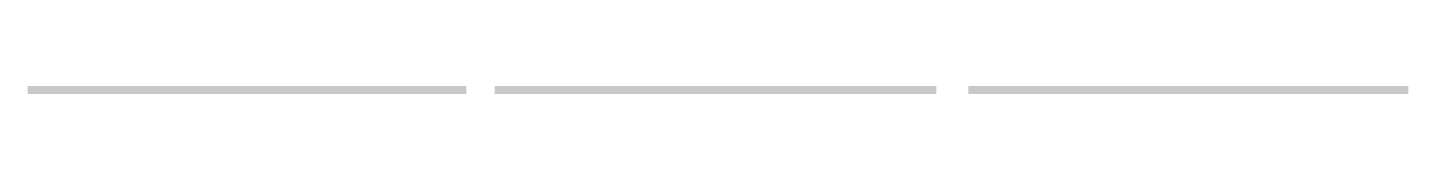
# Model space of a CAD drawing. Header units: millimetres. Extents: x -187347 to 135007, y -6415 to 292048.
# Drawn here: x 51522 to 69144, y 159879 to 159978 of the extents above; entities that cross this region are included whole.
import ezdxf

# ---------------------------------------------------------------- set-up
doc = ezdxf.new("R2010")
doc.units = ezdxf.units.MM
doc.header["$LTSCALE"] = 100
doc.layers.add('A-WALL-PATT', color=7, linetype='Continuous', lineweight=5)

msp = doc.modelspace()

# ---------------------------------------------------------------- hatches: boundary and pattern name
at = {"layer": 'A-WALL-PATT'}
h = msp.add_hatch(dxfattribs=at)
h.set_pattern_fill('FP_1381', color=256, angle=67.38013, style=0, pattern_type=2)
h.set_pattern_definition([(67.3801, (54324.742, 159898.392), (0.00031, 50.79954), [13.208, -647.192]), (67.3801, (54375.542, 159898.392), (0.00031, 50.79954), [13.208, -647.192]), (67.3801, (54426.342, 159898.393), (0.00031, 50.79954), [13.208, -647.192]), (67.3801, (54477.142, 159898.392), (0.00031, 50.79954), [13.208, -647.192]), (67.3801, (54527.942, 159898.393), (0.00031, 50.79954), [13.208, -647.192]), (112.2491, (54367.414, 159898.392), (0.00024, 50.80037), [12.075, -1195.427]), (112.2491, (54418.215, 159898.393), (0.00024, 50.80037), [12.075, -1195.427]), (112.2491, (54469.014, 159898.392), (0.00024, 50.80037), [12.075, -1195.427]), (112.2491, (54519.814, 159898.393), (0.00024, 50.80037), [12.075, -1195.427]), (112.2491, (54570.614, 159898.392), (0.00024, 50.80037), [12.075, -1195.427]), (112.2491, (54621.414, 159898.393), (0.00024, 50.80037), [12.075, -1195.427]), (112.2491, (54672.214, 159898.393), (0.00024, 50.80037), [12.075, -1195.427]), (112.24913, (54723.015, 159898.393), (0.00024, 50.80037), [12.075, -1195.427]), (112.24913, (54773.814, 159898.392), (0.00024, 50.80037), [12.075, -1195.427]), (247.7511, (54354.714, 159909.568), (-0.00048, 50.80037), [12.075, -1195.427]), (247.7511, (54405.514, 159909.568), (-0.00048, 50.80037), [12.075, -1195.427]), (247.7511, (54456.314, 159909.569), (-0.00048, 50.80037), [12.075, -1195.427]), (247.7511, (54507.114, 159909.568), (-0.00048, 50.80037), [12.075, -1195.427]), (247.7511, (54557.914, 159909.569), (-0.00048, 50.80037), [12.075, -1195.427]), (247.7511, (54608.714, 159909.568), (-0.00048, 50.80037), [12.075, -1195.427]), (247.7511, (54659.515, 159909.569), (-0.00048, 50.80037), [12.075, -1195.427]), (247.75113, (54710.314, 159909.568), (-0.00048, 50.80037), [12.075, -1195.427]), (247.75113, (54761.114, 159909.569), (-0.00048, 50.80037), [12.075, -1195.427]), (292.6201, (54336.934, 159910.584), (-0.00055, 50.79954), [13.208, -647.192]), (292.6201, (54387.734, 159910.585), (-0.00055, 50.79954), [13.208, -647.192]), (292.6201, (54438.534, 159910.584), (-0.00055, 50.79954), [13.208, -647.192]), (292.6201, (54489.335, 159910.585), (-0.00055, 50.79954), [13.208, -647.192]), (292.6201, (54540.134, 159910.584), (-0.00055, 50.79954), [13.208, -647.192]), (81.87013, (54322.202, 159889.756), (-6.9e-05, 50.799541), [3.592, -355.618]), (68.1986, (54322.71, 159893.312), (-0.00019, 50.80049), [5.471, -268.095]), (68.1986, (54373.51, 159893.313), (-0.00019, 50.80049), [5.471, -268.095]), (291.8011, (54342.014, 159898.393), (0.00043, 50.80049), [5.471, -268.095]), (291.8011, (54392.815, 159898.393), (0.00043, 50.80049), [5.471, -268.095]), (278.13013, (54344.046, 159893.312), (-0.00017, 50.799541), [3.592, -355.618]), (278.13013, (54322.202, 159889.756), (-0.00017, 50.799541), [3.592, -355.618]), (296.5651, (54322.71, 159886.2), (-0.00052, 50.79989), [3.408, -110.184]), (315.0001, (54324.234, 159883.153), (-0.0001, 50.79997), [3.592, -68.25]), (326.3101, (54326.774, 159880.612), (-0.00046, 50.8), [1.832, -181.33]), (326.3101, (54377.574, 159880.613), (-0.00046, 50.8), [1.832, -181.33]), (326.3101, (54428.374, 159880.612), (-0.00046, 50.8), [1.832, -181.33]), (341.5651, (54328.3, 159879.597), (0.00024, 50.7998), [1.676, -158.967]), (341.5651, (54379.1, 159879.596), (0.00024, 50.7998), [1.676, -158.967]), (341.5651, (54429.9, 159879.596), (0.00024, 50.7998), [1.676, -158.967]), (341.5651, (54329.823, 159879.09), (0.00024, 50.7998), [1.676, -158.967]), (341.5651, (54380.62, 159879.09), (0.00024, 50.7998), [1.676, -158.967]), (341.5651, (54431.42, 159879.09), (0.00024, 50.7998), [1.676, -158.967]), (0.0001, (54331.346, 159878.58), (-0.0001, 50.8), [4.064, -46.736]), (18.4351, (54335.41, 159878.58), (-0.0005, 50.7998), [1.676, -158.967]), (18.4351, (54386.21, 159878.58), (-0.0005, 50.7998), [1.676, -158.967]), (18.4351, (54437.01, 159878.58), (-0.0005, 50.7998), [1.676, -158.967]), (18.4351, (54336.934, 159879.09), (-0.0005, 50.7998), [1.676, -158.967]), (18.4351, (54387.734, 159879.09), (-0.0005, 50.7998), [1.676, -158.967]), (18.4351, (54438.534, 159879.09), (-0.0005, 50.7998), [1.676, -158.967]), (33.6901, (54338.46, 159879.596), (0.0002, 50.8), [1.832, -181.33]), (33.6901, (54389.26, 159879.597), (0.0002, 50.8), [1.832, -181.33]), (33.6901, (54440.06, 159879.596), (0.0002, 50.8), [1.832, -181.33]), (45.0001, (54339.982, 159880.612), (-0.0001, 50.79997), [3.592, -68.25]), (63.4351, (54342.523, 159883.153), (0.00028, 50.79989), [3.408, -110.184]), (81.87013, (54344.046, 159886.2), (-6.9e-05, 50.799541), [3.592, -355.618]), (81.87013, (54347.6024, 159889.757), (-6.9e-05, 50.799541), [3.592, -355.618]), (68.1986, (54348.11, 159893.312), (-0.00019, 50.80049), [5.471, -268.095]), (68.1986, (54398.91, 159893.313), (-0.00019, 50.80049), [5.471, -268.095]), (291.8011, (54367.414, 159898.392), (0.00043, 50.80049), [5.471, -268.095]), (291.8011, (54418.215, 159898.393), (0.00043, 50.80049), [5.471, -268.095]), (278.13013, (54369.4464, 159893.313), (-0.00017, 50.799541), [3.592, -355.618]), (278.13013, (54347.6024, 159889.757), (-0.00017, 50.799541), [3.592, -355.618]), (296.5651, (54348.11, 159886.2), (-0.00052, 50.79989), [3.408, -110.184]), (315.0001, (54349.634, 159883.152), (-0.0001, 50.79997), [3.592, -68.25]), (326.3101, (54352.174, 159880.612), (-0.00046, 50.8), [1.832, -181.33]), (326.3101, (54402.974, 159880.613), (-0.00046, 50.8), [1.832, -181.33]), (326.3101, (54453.774, 159880.61), (-0.00046, 50.8), [1.832, -181.33]), (341.5651, (54353.7, 159879.597), (0.00024, 50.7998), [1.676, -158.967]), (341.5651, (54404.5, 159879.596), (0.00024, 50.7998), [1.676, -158.967]), (341.5651, (54455.3, 159879.597), (0.00024, 50.7998), [1.676, -158.967]), (341.5651, (54355.22, 159879.09), (0.00024, 50.7998), [1.676, -158.967]), (341.5651, (54406.02, 159879.09), (0.00024, 50.7998), [1.676, -158.967]), (341.5651, (54456.82, 159879.09), (0.00024, 50.7998), [1.676, -158.967]), (0.0001, (54356.746, 159878.58), (-0.0001, 50.8), [4.064, -46.736]), (18.4351, (54360.81, 159878.58), (-0.0005, 50.7998), [1.676, -158.967]), (18.4351, (54411.61, 159878.58), (-0.0005, 50.7998), [1.676, -158.967]), (18.4351, (54462.41, 159878.58), (-0.0005, 50.7998), [1.676, -158.967]), (18.4351, (54362.334, 159879.09), (-0.0005, 50.7998), [1.676, -158.967]), (18.4351, (54413.134, 159879.09), (-0.0005, 50.7998), [1.676, -158.967]), (18.4351, (54463.934, 159879.09), (-0.0005, 50.7998), [1.676, -158.967]), (33.6901, (54363.858, 159879.596), (0.0002, 50.8), [1.832, -181.33]), (33.6901, (54414.658, 159879.597), (0.0002, 50.8), [1.832, -181.33]), (33.6901, (54465.46, 159879.596), (0.0002, 50.8), [1.832, -181.33]), (45.0001, (54365.382, 159880.612), (-0.0001, 50.79997), [3.592, -68.25]), (63.4351, (54367.922, 159883.152), (0.00028, 50.79989), [3.408, -110.184]), (81.87013, (54369.446, 159886.201), (-6.9e-05, 50.799541), [3.592, -355.618]), (81.87013, (54334.902, 159918.205), (-6.9e-05, 50.799541), [3.592, -355.618]), (63.4351, (54335.41, 159921.76), (0.00028, 50.79989), [3.408, -110.184]), (45.0001, (54336.934, 159924.81), (-0.0001, 50.79997), [3.592, -68.25]), (33.6901, (54339.475, 159927.35), (0.0002, 50.8), [1.832, -181.33]), (33.6901, (54390.274, 159927.35), (0.0002, 50.8), [1.832, -181.33]), (33.6901, (54441.074, 159927.35), (0.0002, 50.8), [1.832, -181.33]), (18.4351, (54341, 159928.365), (-0.0005, 50.7998), [1.676, -158.967]), (18.4351, (54391.8, 159928.364), (-0.0005, 50.7998), [1.676, -158.967]), (18.4351, (54442.6, 159928.365), (-0.0005, 50.7998), [1.676, -158.967]), (18.4351, (54342.52, 159928.873), (-0.0005, 50.7998), [1.676, -158.967]), (18.4351, (54393.32, 159928.87), (-0.0005, 50.7998), [1.676, -158.967]), (18.4351, (54444.123, 159928.873), (-0.0005, 50.7998), [1.676, -158.967]), (0.0001, (54344.046, 159929.38), (-0.0001, 50.8), [4.064, -46.736]), (341.5651, (54348.11, 159929.38), (0.00024, 50.7998), [1.676, -158.967]), (341.5651, (54398.91, 159929.38), (0.00024, 50.7998), [1.676, -158.967]), (341.5651, (54449.71, 159929.38), (0.00024, 50.7998), [1.676, -158.967]), (341.5651, (54349.634, 159928.87), (0.00024, 50.7998), [1.676, -158.967]), (341.5651, (54400.434, 159928.873), (0.00024, 50.7998), [1.676, -158.967]), (341.5651, (54451.234, 159928.87), (0.00024, 50.7998), [1.676, -158.967]), (326.3101, (54351.158, 159928.364), (-0.00046, 50.8), [1.832, -181.33]), (326.3101, (54401.958, 159928.365), (-0.00046, 50.8), [1.832, -181.33]), (326.3101, (54452.76, 159928.364), (-0.00046, 50.8), [1.832, -181.33]), (315.0001, (54352.683, 159927.35), (-0.0001, 50.79997), [3.592, -68.25]), (296.5651, (54355.222, 159924.809), (-0.00052, 50.79989), [3.408, -110.184]), (278.13013, (54356.746, 159921.761), (-0.00017, 50.799541), [3.592, -355.618]), (278.13013, (54334.902, 159918.205), (-0.00017, 50.799541), [3.592, -355.618]), (290.5561, (54335.41, 159914.649), (-0.00031, 50.80042), [4.34, -429.695]), (290.5561, (54386.21, 159914.649), (-0.00031, 50.80042), [4.34, -429.695]), (290.5561, (54437.01, 159914.649), (-0.00031, 50.80042), [4.34, -429.695]), (68.1986, (54354.714, 159909.568), (-0.00019, 50.80049), [5.471, -268.095]), (68.1986, (54405.514, 159909.568), (-0.00019, 50.80049), [5.471, -268.095]), (81.87013, (54356.7466, 159914.6486), (-6.9e-05, 50.799541), [3.592, -355.618]), (0.0001, (54320.68, 159929.38), (-0.0001, 50.8), [2.032, -48.768]), (341.5651, (54322.71, 159929.38), (0.00024, 50.7998), [1.676, -158.967]), (341.5651, (54373.51, 159929.38), (0.00024, 50.7998), [1.676, -158.967]), (341.5651, (54424.31, 159929.38), (0.00024, 50.7998), [1.676, -158.967]), (341.5651, (54324.234, 159928.872), (0.00024, 50.7998), [1.676, -158.967]), (341.5651, (54375.034, 159928.87), (0.00024, 50.7998), [1.676, -158.967]), (341.5651, (54425.834, 159928.873), (0.00024, 50.7998), [1.676, -158.967]), (326.3101, (54325.76, 159928.364), (-0.00046, 50.8), [1.832, -181.33]), (326.3101, (54376.56, 159928.365), (-0.00046, 50.8), [1.832, -181.33]), (326.3101, (54427.36, 159928.364), (-0.00046, 50.8), [1.832, -181.33]), (315.0001, (54327.283, 159927.35), (-0.0001, 50.79997), [3.592, -68.25]), (296.5651, (54329.822, 159924.809), (-0.00052, 50.79989), [3.408, -110.184]), (278.13013, (54331.346, 159921.76), (-0.00017, 50.799541), [3.592, -355.618]), (69.4441, (54329.822, 159910.584), (7e-05, 50.80042), [4.34, -429.695]), (69.4441, (54380.622, 159910.584), (7e-05, 50.80042), [4.34, -429.695]), (69.4441, (54431.422, 159910.585), (7e-05, 50.80042), [4.34, -429.695]), (81.87013, (54331.347, 159914.649), (-6.9e-05, 50.799541), [3.592, -355.618]), (81.87013, (54360.302, 159918.205), (-6.9e-05, 50.799541), [3.592, -355.618]), (63.4351, (54360.81, 159921.76), (0.00028, 50.79989), [3.408, -110.184]), (45.0001, (54362.334, 159924.808), (-0.0001, 50.79997), [3.592, -68.25]), (33.6901, (54364.874, 159927.35), (0.0002, 50.8), [1.832, -181.33]), (33.6901, (54415.674, 159927.35), (0.0002, 50.8), [1.832, -181.33]), (33.6901, (54466.474, 159927.35), (0.0002, 50.8), [1.832, -181.33]), (18.4351, (54366.4, 159928.364), (-0.0005, 50.7998), [1.676, -158.967]), (18.4351, (54417.2, 159928.364), (-0.0005, 50.7998), [1.676, -158.967]), (18.4351, (54468, 159928.365), (-0.0005, 50.7998), [1.676, -158.967]), (18.4351, (54367.92, 159928.873), (-0.0005, 50.7998), [1.676, -158.967]), (18.4351, (54418.723, 159928.873), (-0.0005, 50.7998), [1.676, -158.967]), (18.4351, (54469.52, 159928.872), (-0.0005, 50.7998), [1.676, -158.967]), (0.0001, (54369.446, 159929.38), (-0.0001, 50.8), [2.032, -48.768]), (278.13013, (54360.302, 159918.205), (-0.00017, 50.799541), [3.592, -355.618]), (291.8011, (54360.81, 159914.649), (0.00043, 50.80049), [5.471, -268.095]), (291.8011, (54411.61, 159914.648), (0.00043, 50.80049), [5.471, -268.095])])
h.paths.add_polyline_path([(51521.9, 159879.4), (57119.4, 159879.4), (57119.4, 159977.8), (51521.9, 159977.8), (51521.9, 159948.5)])
h = msp.add_hatch(dxfattribs=at)
h.set_pattern_fill('FP_1382', color=256, angle=67.38013, style=0, pattern_type=2)
h.set_pattern_definition([(67.3801, (60304.742, 159898.392), (0.00031, 50.79954), [13.208, -647.192]), (67.3801, (60355.542, 159898.393), (0.00031, 50.79954), [13.208, -647.192]), (67.3801, (60406.342, 159898.393), (0.00031, 50.79954), [13.208, -647.192]), (67.3801, (60457.142, 159898.392), (0.00031, 50.79954), [13.208, -647.192]), (67.3801, (60507.942, 159898.393), (0.00031, 50.79954), [13.208, -647.192]), (112.2491, (60347.414, 159898.392), (0.00024, 50.80037), [12.075, -1195.427]), (112.2491, (60398.215, 159898.393), (0.00024, 50.80037), [12.075, -1195.427]), (112.2491, (60449.014, 159898.392), (0.00024, 50.80037), [12.075, -1195.427]), (112.2491, (60499.814, 159898.393), (0.00024, 50.80037), [12.075, -1195.427]), (112.2491, (60550.614, 159898.392), (0.00024, 50.80037), [12.075, -1195.427]), (112.2491, (60601.414, 159898.393), (0.00024, 50.80037), [12.075, -1195.427]), (112.2491, (60652.214, 159898.392), (0.00024, 50.80037), [12.075, -1195.427]), (112.24913, (60703.015, 159898.393), (0.00024, 50.80037), [12.075, -1195.427]), (112.24913, (60753.814, 159898.392), (0.00024, 50.80037), [12.075, -1195.427]), (247.7511, (60334.714, 159909.568), (-0.00048, 50.80037), [12.075, -1195.427]), (247.7511, (60385.514, 159909.569), (-0.00048, 50.80037), [12.075, -1195.427]), (247.7511, (60436.314, 159909.569), (-0.00048, 50.80037), [12.075, -1195.427]), (247.7511, (60487.114, 159909.568), (-0.00048, 50.80037), [12.075, -1195.427]), (247.7511, (60537.914, 159909.569), (-0.00048, 50.80037), [12.075, -1195.427]), (247.7511, (60588.714, 159909.568), (-0.00048, 50.80037), [12.075, -1195.427]), (247.7511, (60639.515, 159909.569), (-0.00048, 50.80037), [12.075, -1195.427]), (247.75113, (60690.314, 159909.568), (-0.00048, 50.80037), [12.075, -1195.427]), (247.75113, (60741.114, 159909.569), (-0.00048, 50.80037), [12.075, -1195.427]), (292.6201, (60316.934, 159910.584), (-0.00055, 50.79954), [13.208, -647.192]), (292.6201, (60367.734, 159910.585), (-0.00055, 50.79954), [13.208, -647.192]), (292.6201, (60418.534, 159910.584), (-0.00055, 50.79954), [13.208, -647.192]), (292.6201, (60469.335, 159910.585), (-0.00055, 50.79954), [13.208, -647.192]), (292.6201, (60520.134, 159910.584), (-0.00055, 50.79954), [13.208, -647.192]), (81.87013, (60302.202, 159889.756), (-6.9e-05, 50.799541), [3.592, -355.618]), (68.1986, (60302.71, 159893.312), (-0.00019, 50.80049), [5.471, -268.095]), (68.1986, (60353.51, 159893.313), (-0.00019, 50.80049), [5.471, -268.095]), (291.8011, (60322.014, 159898.392), (0.00043, 50.80049), [5.471, -268.095]), (291.8011, (60372.815, 159898.393), (0.00043, 50.80049), [5.471, -268.095]), (278.13013, (60324.046, 159893.312), (-0.00017, 50.799541), [3.592, -355.618]), (278.13013, (60302.202, 159889.756), (-0.00017, 50.799541), [3.592, -355.618]), (296.5651, (60302.71, 159886.2), (-0.00052, 50.79989), [3.408, -110.184]), (315.0001, (60304.234, 159883.153), (-0.0001, 50.79997), [3.592, -68.25]), (326.3101, (60306.774, 159880.612), (-0.00046, 50.8), [1.832, -181.33]), (326.3101, (60357.574, 159880.613), (-0.00046, 50.8), [1.832, -181.33]), (326.3101, (60408.374, 159880.612), (-0.00046, 50.8), [1.832, -181.33]), (341.5651, (60308.3, 159879.597), (0.00024, 50.7998), [1.676, -158.967]), (341.5651, (60359.1, 159879.596), (0.00024, 50.7998), [1.676, -158.967]), (341.5651, (60409.9, 159879.597), (0.00024, 50.7998), [1.676, -158.967]), (341.5651, (60309.823, 159879.09), (0.00024, 50.7998), [1.676, -158.967]), (341.5651, (60360.62, 159879.09), (0.00024, 50.7998), [1.676, -158.967]), (341.5651, (60411.42, 159879.09), (0.00024, 50.7998), [1.676, -158.967]), (0.0001, (60311.346, 159878.58), (-0.0001, 50.8), [4.064, -46.736]), (18.4351, (60315.41, 159878.58), (-0.0005, 50.7998), [1.676, -158.967]), (18.4351, (60366.21, 159878.58), (-0.0005, 50.7998), [1.676, -158.967]), (18.4351, (60417.01, 159878.58), (-0.0005, 50.7998), [1.676, -158.967]), (18.4351, (60316.934, 159879.09), (-0.0005, 50.7998), [1.676, -158.967]), (18.4351, (60367.734, 159879.09), (-0.0005, 50.7998), [1.676, -158.967]), (18.4351, (60418.534, 159879.09), (-0.0005, 50.7998), [1.676, -158.967]), (33.6901, (60318.46, 159879.596), (0.0002, 50.8), [1.832, -181.33]), (33.6901, (60369.26, 159879.597), (0.0002, 50.8), [1.832, -181.33]), (33.6901, (60420.06, 159879.596), (0.0002, 50.8), [1.832, -181.33]), (45.0001, (60319.982, 159880.612), (-0.0001, 50.79997), [3.592, -68.25]), (63.4351, (60322.523, 159883.153), (0.00028, 50.79989), [3.408, -110.184]), (81.87013, (60324.046, 159886.201), (-6.9e-05, 50.799541), [3.592, -355.618]), (81.87013, (60327.6024, 159889.757), (-6.9e-05, 50.799541), [3.592, -355.618]), (68.1986, (60328.11, 159893.313), (-0.00019, 50.80049), [5.471, -268.095]), (68.1986, (60378.91, 159893.313), (-0.00019, 50.80049), [5.471, -268.095]), (291.8011, (60347.414, 159898.392), (0.00043, 50.80049), [5.471, -268.095]), (291.8011, (60398.215, 159898.393), (0.00043, 50.80049), [5.471, -268.095]), (278.13013, (60349.4464, 159893.313), (-0.00017, 50.799541), [3.592, -355.618]), (278.13013, (60327.6024, 159889.757), (-0.00017, 50.799541), [3.592, -355.618]), (296.5651, (60328.11, 159886.2), (-0.00052, 50.79989), [3.408, -110.184]), (315.0001, (60329.634, 159883.152), (-0.0001, 50.79997), [3.592, -68.25]), (326.3101, (60332.174, 159880.613), (-0.00046, 50.8), [1.832, -181.33]), (326.3101, (60382.974, 159880.613), (-0.00046, 50.8), [1.832, -181.33]), (326.3101, (60433.774, 159880.61), (-0.00046, 50.8), [1.832, -181.33]), (341.5651, (60333.7, 159879.597), (0.00024, 50.7998), [1.676, -158.967]), (341.5651, (60384.5, 159879.596), (0.00024, 50.7998), [1.676, -158.967]), (341.5651, (60435.3, 159879.597), (0.00024, 50.7998), [1.676, -158.967]), (341.5651, (60335.22, 159879.09), (0.00024, 50.7998), [1.676, -158.967]), (341.5651, (60386.02, 159879.09), (0.00024, 50.7998), [1.676, -158.967]), (341.5651, (60436.82, 159879.09), (0.00024, 50.7998), [1.676, -158.967]), (0.0001, (60336.746, 159878.58), (-0.0001, 50.8), [4.064, -46.736]), (18.4351, (60340.81, 159878.58), (-0.0005, 50.7998), [1.676, -158.967]), (18.4351, (60391.61, 159878.58), (-0.0005, 50.7998), [1.676, -158.967]), (18.4351, (60442.41, 159878.58), (-0.0005, 50.7998), [1.676, -158.967]), (18.4351, (60342.334, 159879.09), (-0.0005, 50.7998), [1.676, -158.967]), (18.4351, (60393.134, 159879.09), (-0.0005, 50.7998), [1.676, -158.967]), (18.4351, (60443.934, 159879.09), (-0.0005, 50.7998), [1.676, -158.967]), (33.6901, (60343.86, 159879.597), (0.0002, 50.8), [1.832, -181.33]), (33.6901, (60394.658, 159879.597), (0.0002, 50.8), [1.832, -181.33]), (33.6901, (60445.46, 159879.596), (0.0002, 50.8), [1.832, -181.33]), (45.0001, (60345.382, 159880.613), (-0.0001, 50.79997), [3.592, -68.25]), (63.4351, (60347.922, 159883.152), (0.00028, 50.79989), [3.408, -110.184]), (81.87013, (60349.446, 159886.201), (-6.9e-05, 50.799541), [3.592, -355.618]), (81.87013, (60314.902, 159918.205), (-6.9e-05, 50.799541), [3.592, -355.618]), (63.4351, (60315.41, 159921.76), (0.00028, 50.79989), [3.408, -110.184]), (45.0001, (60316.934, 159924.81), (-0.0001, 50.79997), [3.592, -68.25]), (33.6901, (60319.475, 159927.35), (0.0002, 50.8), [1.832, -181.33]), (33.6901, (60370.274, 159927.35), (0.0002, 50.8), [1.832, -181.33]), (33.6901, (60421.074, 159927.35), (0.0002, 50.8), [1.832, -181.33]), (18.4351, (60321, 159928.365), (-0.0005, 50.7998), [1.676, -158.967]), (18.4351, (60371.8, 159928.364), (-0.0005, 50.7998), [1.676, -158.967]), (18.4351, (60422.6, 159928.365), (-0.0005, 50.7998), [1.676, -158.967]), (18.4351, (60322.52, 159928.873), (-0.0005, 50.7998), [1.676, -158.967]), (18.4351, (60373.32, 159928.87), (-0.0005, 50.7998), [1.676, -158.967]), (18.4351, (60424.123, 159928.873), (-0.0005, 50.7998), [1.676, -158.967]), (0.0001, (60324.046, 159929.38), (-0.0001, 50.8), [4.064, -46.736]), (341.5651, (60328.11, 159929.38), (0.00024, 50.7998), [1.676, -158.967]), (341.5651, (60378.91, 159929.38), (0.00024, 50.7998), [1.676, -158.967]), (341.5651, (60429.71, 159929.38), (0.00024, 50.7998), [1.676, -158.967]), (341.5651, (60329.634, 159928.87), (0.00024, 50.7998), [1.676, -158.967]), (341.5651, (60380.434, 159928.873), (0.00024, 50.7998), [1.676, -158.967]), (341.5651, (60431.234, 159928.87), (0.00024, 50.7998), [1.676, -158.967]), (326.3101, (60331.16, 159928.365), (-0.00046, 50.8), [1.832, -181.33]), (326.3101, (60381.958, 159928.365), (-0.00046, 50.8), [1.832, -181.33]), (326.3101, (60432.76, 159928.364), (-0.00046, 50.8), [1.832, -181.33]), (315.0001, (60332.683, 159927.35), (-0.0001, 50.79997), [3.592, -68.25]), (296.5651, (60335.222, 159924.808), (-0.00052, 50.79989), [3.408, -110.184]), (278.13013, (60336.746, 159921.761), (-0.00017, 50.799541), [3.592, -355.618]), (278.13013, (60314.902, 159918.205), (-0.00017, 50.799541), [3.592, -355.618]), (290.5561, (60315.41, 159914.649), (-0.00031, 50.80042), [4.34, -429.695]), (290.5561, (60366.21, 159914.648), (-0.00031, 50.80042), [4.34, -429.695]), (290.5561, (60417.01, 159914.649), (-0.00031, 50.80042), [4.34, -429.695]), (68.1986, (60334.714, 159909.568), (-0.00019, 50.80049), [5.471, -268.095]), (68.1986, (60385.514, 159909.569), (-0.00019, 50.80049), [5.471, -268.095]), (81.87013, (60336.7466, 159914.6486), (-6.9e-05, 50.799541), [3.592, -355.618]), (0.0001, (60300.68, 159929.38), (-0.0001, 50.8), [2.032, -48.768]), (341.5651, (60302.71, 159929.38), (0.00024, 50.7998), [1.676, -158.967]), (341.5651, (60353.51, 159929.38), (0.00024, 50.7998), [1.676, -158.967]), (341.5651, (60404.31, 159929.38), (0.00024, 50.7998), [1.676, -158.967]), (341.5651, (60304.234, 159928.87), (0.00024, 50.7998), [1.676, -158.967]), (341.5651, (60355.034, 159928.873), (0.00024, 50.7998), [1.676, -158.967]), (341.5651, (60405.834, 159928.873), (0.00024, 50.7998), [1.676, -158.967]), (326.3101, (60305.76, 159928.364), (-0.00046, 50.8), [1.832, -181.33]), (326.3101, (60356.56, 159928.365), (-0.00046, 50.8), [1.832, -181.33]), (326.3101, (60407.36, 159928.364), (-0.00046, 50.8), [1.832, -181.33]), (315.0001, (60307.283, 159927.35), (-0.0001, 50.79997), [3.592, -68.25]), (296.5651, (60309.822, 159924.809), (-0.00052, 50.79989), [3.408, -110.184]), (278.13013, (60311.346, 159921.761), (-0.00017, 50.799541), [3.592, -355.618]), (69.4441, (60309.822, 159910.584), (7e-05, 50.80042), [4.34, -429.695]), (69.4441, (60360.622, 159910.585), (7e-05, 50.80042), [4.34, -429.695]), (69.4441, (60411.422, 159910.585), (7e-05, 50.80042), [4.34, -429.695]), (81.87013, (60311.347, 159914.649), (-6.9e-05, 50.799541), [3.592, -355.618]), (81.87013, (60340.302, 159918.205), (-6.9e-05, 50.799541), [3.592, -355.618]), (63.4351, (60340.81, 159921.76), (0.00028, 50.79989), [3.408, -110.184]), (45.0001, (60342.334, 159924.81), (-0.0001, 50.79997), [3.592, -68.25]), (33.6901, (60344.874, 159927.35), (0.0002, 50.8), [1.832, -181.33]), (33.6901, (60395.674, 159927.35), (0.0002, 50.8), [1.832, -181.33]), (33.6901, (60446.474, 159927.35), (0.0002, 50.8), [1.832, -181.33]), (18.4351, (60346.4, 159928.364), (-0.0005, 50.7998), [1.676, -158.967]), (18.4351, (60397.2, 159928.365), (-0.0005, 50.7998), [1.676, -158.967]), (18.4351, (60448, 159928.365), (-0.0005, 50.7998), [1.676, -158.967]), (18.4351, (60347.92, 159928.872), (-0.0005, 50.7998), [1.676, -158.967]), (18.4351, (60398.723, 159928.873), (-0.0005, 50.7998), [1.676, -158.967]), (18.4351, (60449.52, 159928.87), (-0.0005, 50.7998), [1.676, -158.967]), (0.0001, (60349.446, 159929.38), (-0.0001, 50.8), [2.032, -48.768]), (278.13013, (60340.302, 159918.205), (-0.00017, 50.799541), [3.592, -355.618]), (291.8011, (60340.81, 159914.649), (0.00043, 50.80049), [5.471, -268.095]), (291.8011, (60391.61, 159914.648), (0.00043, 50.80049), [5.471, -268.095])])
h.paths.add_polyline_path([(63119.4, 159879.4), (63119.4, 159977.8), (57481.9, 159977.8), (57481.9, 159879.4), (63018.1, 159879.4)])
h = msp.add_hatch(dxfattribs=at)
h.set_pattern_fill('FP_904', color=256, angle=67.38013, style=0, pattern_type=2)
h.set_pattern_definition([(67.3801, (66340.992, 159898.393), (0.00031, 50.79954), [13.208, -647.192]), (67.3801, (66391.792, 159898.392), (0.00031, 50.79954), [13.208, -647.192]), (67.3801, (66442.593, 159898.393), (0.00031, 50.79954), [13.208, -647.192]), (67.3801, (66493.392, 159898.392), (0.00031, 50.79954), [13.208, -647.192]), (67.3801, (66544.192, 159898.393), (0.00031, 50.79954), [13.208, -647.192]), (112.2491, (66383.664, 159898.393), (0.00024, 50.80037), [12.075, -1195.427]), (112.2491, (66434.464, 159898.392), (0.00024, 50.80037), [12.075, -1195.427]), (112.2491, (66485.264, 159898.393), (0.00024, 50.80037), [12.075, -1195.427]), (112.2491, (66536.064, 159898.392), (0.00024, 50.80037), [12.075, -1195.427]), (112.2491, (66586.865, 159898.393), (0.00024, 50.80037), [12.075, -1195.427]), (112.2491, (66637.664, 159898.392), (0.00024, 50.80037), [12.075, -1195.427]), (112.2491, (66688.464, 159898.393), (0.00024, 50.80037), [12.075, -1195.427]), (112.24913, (66739.264, 159898.392), (0.00024, 50.80037), [12.075, -1195.427]), (112.24913, (66790.064, 159898.393), (0.00024, 50.80037), [12.075, -1195.427]), (247.7511, (66370.964, 159909.569), (-0.00048, 50.80037), [12.075, -1195.427]), (247.7511, (66421.764, 159909.568), (-0.00048, 50.80037), [12.075, -1195.427]), (247.7511, (66472.565, 159909.569), (-0.00048, 50.80037), [12.075, -1195.427]), (247.7511, (66523.364, 159909.568), (-0.00048, 50.80037), [12.075, -1195.427]), (247.7511, (66574.164, 159909.569), (-0.00048, 50.80037), [12.075, -1195.427]), (247.7511, (66624.964, 159909.569), (-0.00048, 50.80037), [12.075, -1195.427]), (247.7511, (66675.764, 159909.568), (-0.00048, 50.80037), [12.075, -1195.427]), (247.75113, (66726.564, 159909.569), (-0.00048, 50.80037), [12.075, -1195.427]), (247.75113, (66777.364, 159909.568), (-0.00048, 50.80037), [12.075, -1195.427]), (292.6201, (66353.184, 159910.584), (-0.00055, 50.79954), [13.208, -647.192]), (292.6201, (66403.984, 159910.585), (-0.00055, 50.79954), [13.208, -647.192]), (292.6201, (66454.784, 159910.585), (-0.00055, 50.79954), [13.208, -647.192]), (292.6201, (66505.584, 159910.584), (-0.00055, 50.79954), [13.208, -647.192]), (292.6201, (66556.384, 159910.585), (-0.00055, 50.79954), [13.208, -647.192]), (81.87013, (66338.452, 159889.756), (-6.9e-05, 50.799541), [3.592, -355.618]), (68.1986, (66338.96, 159893.313), (-0.00019, 50.80049), [5.471, -268.095]), (68.1986, (66389.76, 159893.312), (-0.00019, 50.80049), [5.471, -268.095]), (291.8011, (66358.264, 159898.393), (0.00043, 50.80049), [5.471, -268.095]), (291.8011, (66409.064, 159898.392), (0.00043, 50.80049), [5.471, -268.095]), (278.13013, (66360.296, 159893.312), (-0.00017, 50.799541), [3.592, -355.618]), (278.13013, (66338.452, 159889.756), (-0.00017, 50.799541), [3.592, -355.618]), (296.5651, (66338.96, 159886.2), (-0.00052, 50.79989), [3.408, -110.184]), (315.0001, (66340.485, 159883.153), (-0.0001, 50.79997), [3.592, -68.25]), (326.3101, (66343.024, 159880.613), (-0.00046, 50.8), [1.832, -181.33]), (326.3101, (66393.824, 159880.612), (-0.00046, 50.8), [1.832, -181.33]), (326.3101, (66444.625, 159880.613), (-0.00046, 50.8), [1.832, -181.33]), (341.5651, (66344.55, 159879.596), (0.00024, 50.7998), [1.676, -158.967]), (341.5651, (66395.35, 159879.597), (0.00024, 50.7998), [1.676, -158.967]), (341.5651, (66446.15, 159879.596), (0.00024, 50.7998), [1.676, -158.967]), (341.5651, (66346.07, 159879.09), (0.00024, 50.7998), [1.676, -158.967]), (341.5651, (66396.87, 159879.09), (0.00024, 50.7998), [1.676, -158.967]), (341.5651, (66447.67, 159879.09), (0.00024, 50.7998), [1.676, -158.967]), (0.0001, (66347.596, 159878.58), (-0.0001, 50.8), [4.064, -46.736]), (18.4351, (66351.66, 159878.58), (-0.0005, 50.7998), [1.676, -158.967]), (18.4351, (66402.46, 159878.58), (-0.0005, 50.7998), [1.676, -158.967]), (18.4351, (66453.26, 159878.58), (-0.0005, 50.7998), [1.676, -158.967]), (18.4351, (66353.185, 159879.09), (-0.0005, 50.7998), [1.676, -158.967]), (18.4351, (66403.984, 159879.09), (-0.0005, 50.7998), [1.676, -158.967]), (18.4351, (66454.784, 159879.09), (-0.0005, 50.7998), [1.676, -158.967]), (33.6901, (66354.71, 159879.597), (0.0002, 50.8), [1.832, -181.33]), (33.6901, (66405.508, 159879.596), (0.0002, 50.8), [1.832, -181.33]), (33.6901, (66456.31, 159879.597), (0.0002, 50.8), [1.832, -181.33]), (45.0001, (66356.232, 159880.613), (-0.0001, 50.79997), [3.592, -68.25]), (63.4351, (66358.772, 159883.152), (0.00028, 50.79989), [3.408, -110.184]), (81.87013, (66360.296, 159886.2004), (-6.9e-05, 50.799541), [3.592, -355.618]), (81.87013, (66363.852, 159889.756), (-6.9e-05, 50.799541), [3.592, -355.618]), (68.1986, (66364.36, 159893.312), (-0.00019, 50.80049), [5.471, -268.095]), (68.1986, (66415.16, 159893.313), (-0.00019, 50.80049), [5.471, -268.095]), (291.8011, (66383.664, 159898.393), (0.00043, 50.80049), [5.471, -268.095]), (291.8011, (66434.464, 159898.392), (0.00043, 50.80049), [5.471, -268.095]), (278.13013, (66385.696, 159893.312), (-0.00017, 50.799541), [3.592, -355.618]), (278.13013, (66363.852, 159889.756), (-0.00017, 50.799541), [3.592, -355.618]), (296.5651, (66364.36, 159886.2), (-0.00052, 50.79989), [3.408, -110.184]), (315.0001, (66365.885, 159883.153), (-0.0001, 50.79997), [3.592, -68.25]), (326.3101, (66368.424, 159880.612), (-0.00046, 50.8), [1.832, -181.33]), (326.3101, (66419.225, 159880.613), (-0.00046, 50.8), [1.832, -181.33]), (326.3101, (66470.024, 159880.612), (-0.00046, 50.8), [1.832, -181.33]), (341.5651, (66369.95, 159879.596), (0.00024, 50.7998), [1.676, -158.967]), (341.5651, (66420.75, 159879.597), (0.00024, 50.7998), [1.676, -158.967]), (341.5651, (66471.55, 159879.596), (0.00024, 50.7998), [1.676, -158.967]), (341.5651, (66371.47, 159879.09), (0.00024, 50.7998), [1.676, -158.967]), (341.5651, (66422.27, 159879.09), (0.00024, 50.7998), [1.676, -158.967]), (341.5651, (66473.073, 159879.09), (0.00024, 50.7998), [1.676, -158.967]), (0.0001, (66372.996, 159878.58), (-0.0001, 50.8), [4.064, -46.736]), (18.4351, (66377.06, 159878.58), (-0.0005, 50.7998), [1.676, -158.967]), (18.4351, (66427.86, 159878.58), (-0.0005, 50.7998), [1.676, -158.967]), (18.4351, (66478.66, 159878.58), (-0.0005, 50.7998), [1.676, -158.967]), (18.4351, (66378.584, 159879.09), (-0.0005, 50.7998), [1.676, -158.967]), (18.4351, (66429.384, 159879.09), (-0.0005, 50.7998), [1.676, -158.967]), (18.4351, (66480.184, 159879.09), (-0.0005, 50.7998), [1.676, -158.967]), (33.6901, (66380.11, 159879.596), (0.0002, 50.8), [1.832, -181.33]), (33.6901, (66430.91, 159879.597), (0.0002, 50.8), [1.832, -181.33]), (33.6901, (66481.71, 159879.596), (0.0002, 50.8), [1.832, -181.33]), (45.0001, (66381.632, 159880.612), (-0.0001, 50.79997), [3.592, -68.25]), (63.4351, (66384.172, 159883.153), (0.00028, 50.79989), [3.408, -110.184]), (81.87013, (66385.696, 159886.2), (-6.9e-05, 50.799541), [3.592, -355.618]), (81.87013, (66351.152, 159918.204), (-6.9e-05, 50.799541), [3.592, -355.618]), (63.4351, (66351.66, 159921.76), (0.00028, 50.79989), [3.408, -110.184]), (45.0001, (66353.184, 159924.81), (-0.0001, 50.79997), [3.592, -68.25]), (33.6901, (66355.724, 159927.35), (0.0002, 50.8), [1.832, -181.33]), (33.6901, (66406.524, 159927.35), (0.0002, 50.8), [1.832, -181.33]), (33.6901, (66457.324, 159927.35), (0.0002, 50.8), [1.832, -181.33]), (18.4351, (66357.25, 159928.364), (-0.0005, 50.7998), [1.676, -158.967]), (18.4351, (66408.05, 159928.365), (-0.0005, 50.7998), [1.676, -158.967]), (18.4351, (66458.85, 159928.364), (-0.0005, 50.7998), [1.676, -158.967]), (18.4351, (66358.77, 159928.873), (-0.0005, 50.7998), [1.676, -158.967]), (18.4351, (66409.57, 159928.873), (-0.0005, 50.7998), [1.676, -158.967]), (18.4351, (66460.37, 159928.87), (-0.0005, 50.7998), [1.676, -158.967]), (0.0001, (66360.297, 159929.38), (-0.0001, 50.8), [4.064, -46.736]), (341.5651, (66364.36, 159929.38), (0.00024, 50.7998), [1.676, -158.967]), (341.5651, (66415.16, 159929.38), (0.00024, 50.7998), [1.676, -158.967]), (341.5651, (66465.96, 159929.38), (0.00024, 50.7998), [1.676, -158.967]), (341.5651, (66365.884, 159928.873), (0.00024, 50.7998), [1.676, -158.967]), (341.5651, (66416.684, 159928.87), (0.00024, 50.7998), [1.676, -158.967]), (341.5651, (66467.485, 159928.873), (0.00024, 50.7998), [1.676, -158.967]), (326.3101, (66367.41, 159928.364), (-0.00046, 50.8), [1.832, -181.33]), (326.3101, (66418.21, 159928.365), (-0.00046, 50.8), [1.832, -181.33]), (326.3101, (66469.01, 159928.364), (-0.00046, 50.8), [1.832, -181.33]), (315.0001, (66368.932, 159927.348), (-0.0001, 50.79997), [3.592, -68.25]), (296.5651, (66371.472, 159924.809), (-0.00052, 50.79989), [3.408, -110.184]), (278.13013, (66372.996, 159921.76), (-0.00017, 50.799541), [3.592, -355.618]), (278.13013, (66351.152, 159918.204), (-0.00017, 50.799541), [3.592, -355.618]), (290.5561, (66351.66, 159914.648), (-0.00031, 50.80042), [4.34, -429.695]), (290.5561, (66402.46, 159914.649), (-0.00031, 50.80042), [4.34, -429.695]), (290.5561, (66453.26, 159914.648), (-0.00031, 50.80042), [4.34, -429.695]), (68.1986, (66370.964, 159909.569), (-0.00019, 50.80049), [5.471, -268.095]), (68.1986, (66421.764, 159909.568), (-0.00019, 50.80049), [5.471, -268.095]), (81.87013, (66372.996, 159914.648), (-6.9e-05, 50.799541), [3.592, -355.618]), (0.0001, (66336.93, 159929.38), (-0.0001, 50.8), [2.032, -48.768]), (341.5651, (66338.96, 159929.38), (0.00024, 50.7998), [1.676, -158.967]), (341.5651, (66389.76, 159929.38), (0.00024, 50.7998), [1.676, -158.967]), (341.5651, (66440.56, 159929.38), (0.00024, 50.7998), [1.676, -158.967]), (341.5651, (66340.484, 159928.873), (0.00024, 50.7998), [1.676, -158.967]), (341.5651, (66391.284, 159928.872), (0.00024, 50.7998), [1.676, -158.967]), (341.5651, (66442.085, 159928.873), (0.00024, 50.7998), [1.676, -158.967]), (326.3101, (66342.01, 159928.365), (-0.00046, 50.8), [1.832, -181.33]), (326.3101, (66392.808, 159928.364), (-0.00046, 50.8), [1.832, -181.33]), (326.3101, (66443.61, 159928.365), (-0.00046, 50.8), [1.832, -181.33]), (315.0001, (66343.532, 159927.348), (-0.0001, 50.79997), [3.592, -68.25]), (296.5651, (66346.072, 159924.81), (-0.00052, 50.79989), [3.408, -110.184]), (278.13013, (66347.596, 159921.7604), (-0.00017, 50.799541), [3.592, -355.618]), (69.4441, (66346.072, 159910.585), (7e-05, 50.80042), [4.34, -429.695]), (69.4441, (66396.872, 159910.584), (7e-05, 50.80042), [4.34, -429.695]), (69.4441, (66447.673, 159910.585), (7e-05, 50.80042), [4.34, -429.695]), (81.87013, (66347.5965, 159914.648), (-6.9e-05, 50.799541), [3.592, -355.618]), (81.87013, (66376.553, 159918.205), (-6.9e-05, 50.799541), [3.592, -355.618]), (63.4351, (66377.06, 159921.76), (0.00028, 50.79989), [3.408, -110.184]), (45.0001, (66378.584, 159924.81), (-0.0001, 50.79997), [3.592, -68.25]), (33.6901, (66381.124, 159927.35), (0.0002, 50.8), [1.832, -181.33]), (33.6901, (66431.924, 159927.35), (0.0002, 50.8), [1.832, -181.33]), (33.6901, (66482.725, 159927.35), (0.0002, 50.8), [1.832, -181.33]), (18.4351, (66382.65, 159928.365), (-0.0005, 50.7998), [1.676, -158.967]), (18.4351, (66433.45, 159928.364), (-0.0005, 50.7998), [1.676, -158.967]), (18.4351, (66484.25, 159928.365), (-0.0005, 50.7998), [1.676, -158.967]), (18.4351, (66384.17, 159928.873), (-0.0005, 50.7998), [1.676, -158.967]), (18.4351, (66434.972, 159928.87), (-0.0005, 50.7998), [1.676, -158.967]), (18.4351, (66485.77, 159928.873), (-0.0005, 50.7998), [1.676, -158.967]), (0.0001, (66385.697, 159929.38), (-0.0001, 50.8), [2.032, -48.768]), (278.13013, (66376.553, 159918.205), (-0.00017, 50.799541), [3.592, -355.618]), (291.8011, (66377.06, 159914.649), (0.00043, 50.80049), [5.471, -268.095]), (291.8011, (66427.86, 159914.649), (0.00043, 50.80049), [5.471, -268.095])])
h.paths.add_polyline_path([(68943.2, 159879.4), (69144.4, 159879.4), (69144.4, 159977.8), (63529.4, 159977.8), (63529.4, 159879.4), (68202.6, 159879.4)])

doc.saveas('drawing.dxf')
